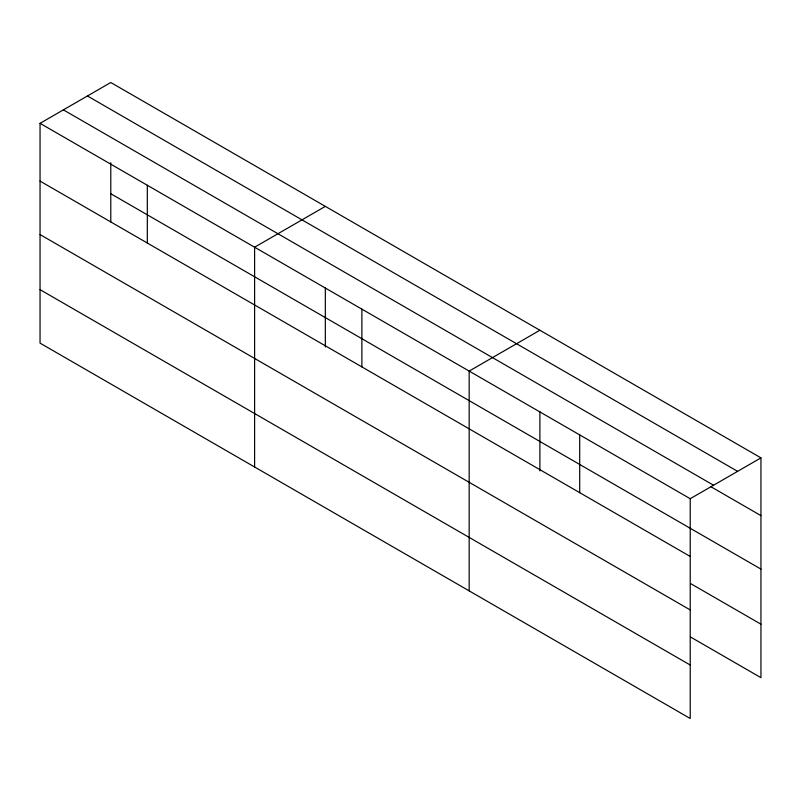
<?xml version="1.0" encoding="UTF-8"?>
<svg xmlns="http://www.w3.org/2000/svg" width="801" height="801" viewBox="0 0 801 801"><rect width="100%" height="100%" fill="white"/><g stroke="black" fill="none" stroke-linecap="round" stroke-linejoin="round"><path stroke-width="1.2" d="M690.222 609.931L690.222 498.713L40.05 123.334L40.05 343.128L690.222 718.497L690.222 609.931L40.05 234.563M690.512 636.995L760.95 677.666L760.95 457.872L110.778 82.503L40.05 123.334M325.336 206.378L254.608 247.209L254.608 467.003M539.894 330.242L469.166 371.083L469.166 590.868M690.222 498.713L760.95 457.872M87.439 95.98L737.611 471.348M63.389 109.867L713.561 485.236M711.108 486.848L760.95 515.624M110.778 193.732L760.95 569.1M40.05 181.096L690.222 556.465M690.512 583.528L760.95 624.189M40.05 289.652L690.222 665.03M579.694 434.893L579.694 492.655M539.894 411.624L539.894 470.858M361.882 309.146L361.882 366.898M325.336 287.759L325.336 346.983M147.324 185.271L147.324 243.033M110.778 162.643L110.778 221.887"/></g></svg>
